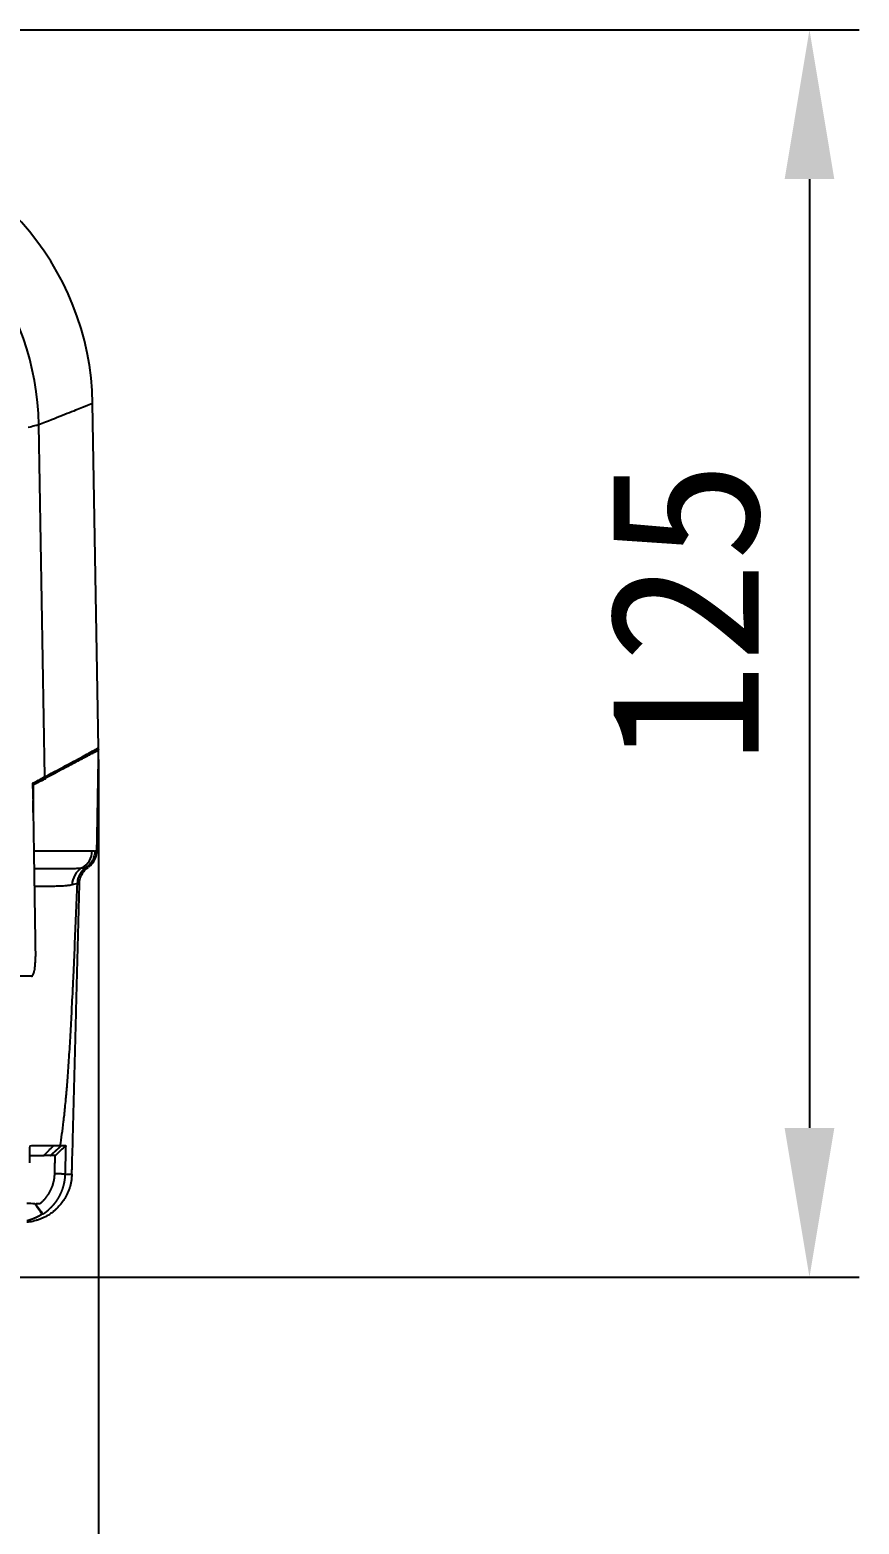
# Model space of a CAD drawing. Extents: x 86520 to 160660, y -2551 to 2752.
# Drawn here: x 90889.4 to 90972.9, y 1524 to 1674.2 of the extents above; entities that cross this region are included whole.
import ezdxf

# ---------------------------------------------------------------- set-up
doc = ezdxf.new("R2010")
doc.units = 0
doc.header["$LTSCALE"] = 10
doc.header["$MEASUREMENT"] = 0
doc.layers.get('DEFPOINTS').update_dxf_attribs({"linetype": 'CONTINUOUS'})
doc.layers.add('1', color=7, linetype='CONTINUOUS')
doc.dimstyles.new('경보기_스탈', dxfattribs={"dimtxt": 3.15, "dimasz": 2.5, "dimexe": 1, "dimexo": 1, "dimgap": 1, "dimtad": 1, "dimtoh": 1, "dimdec": 3, "dimzin": 1, "dimtxsty": 'STANDARD', "dimcen": 0, "dimclrd": 2, "dimclre": 2, "dimclrt": 4, "dimazin": 3, "dimtp": 0.1, "dimtm": 0.1, "dimtfac": 1, "dimtdec": 3, "dimtmove": 0, "dimatfit": 3})

# ---------------------------------------------------------------- blocks, each defined once
blk = doc.blocks.new('*D454')
at = {"layer": '1', "color": 1, "linetype": 'CONTINUOUS'}
for p, q in [((90863.19, 1674.18), (90972.88, 1674.18)), ((90967.88, 1659.18), (90967.88, 1563.79)), ((90876.83, 1548.79), (90972.88, 1548.79))]:
    blk.add_line(p, q, dxfattribs=at)
for points in [[(90965.38, 1659.18), (90970.38, 1659.18), (90967.88, 1674.18)], [(90965.38, 1563.79), (90970.38, 1563.79), (90967.88, 1548.79)]]:
    blk.add_solid(points, dxfattribs=at)
at = {"layer": 'DEFPOINTS', "color": 0, "linetype": 'CONTINUOUS'}
for p in [(90862.19, 1674.18), (90875.83, 1548.79), (90967.88, 1548.79)]:
    blk.add_point(p, dxfattribs=at)
at = {"layer": '1', "color": 2, "linetype": 'CONTINUOUS', "insert": (90955.38, 1615.62), "char_height": 15, "attachment_point": 5, "rotation": 90}
blk.add_mtext('125', dxfattribs=at)
blk = doc.blocks.new('*D456')
at = {"layer": '1', "color": 1, "linetype": 'CONTINUOUS'}
for p, q in [((90896.35, 1600.83), (90896.35, 1457.62)), ((90358.16, 1582.35), (90358.16, 1457.62)), ((90881.35, 1462.62), (90373.16, 1462.62))]:
    blk.add_line(p, q, dxfattribs=at)
for points in [[(90373.16, 1465.12), (90373.16, 1460.12), (90358.16, 1462.62)], [(90881.35, 1465.12), (90881.35, 1460.12), (90896.35, 1462.62)]]:
    blk.add_solid(points, dxfattribs=at)
at = {"layer": 'DEFPOINTS', "color": 0, "linetype": 'CONTINUOUS'}
for p in [(90896.35, 1601.83), (90358.16, 1583.35), (90358.16, 1462.62)]:
    blk.add_point(p, dxfattribs=at)
at = {"layer": '1', "color": 2, "linetype": 'CONTINUOUS', "insert": (90630.88, 1475.12), "char_height": 15, "attachment_point": 5}
blk.add_mtext('539', dxfattribs=at)

msp = doc.modelspace()

# ---------------------------------------------------------------- linework, layer by layer
at = {"layer": '1', "color": 7, "linetype": 'CONTINUOUS'}
for p, q in [((90896.3517, 1602.0123), (90895.7478, 1636.6138)), ((90890.9527, 1599.0964), (90890.3373, 1634.4737)), ((90890.9563, 1598.8914), (90890.9559, 1598.9119)), ((90889.5945, 1579.0566), (90885.7208, 1579.0566)), ((90893.713, 1561.2559), (90893.7226, 1561.2577))]:
    msp.add_line(p, q, dxfattribs=at)
for centre, radius, start, end in [((90867.7519, 1636.1312), 28, 0.989859, 82.8529), ((90896.0517, 1602.0097), 0.3, 330.300471, 0.39336)]:
    msp.add_arc(centre, radius, start, end, dxfattribs=at)
for centre, major_axis, ratio, start_param, end_param in [((90862.4398, 1633.985), (-10.489, 25.9611), 0.995979, 4.34727708, 5.59881152), ((90893.6953, 1591.6739), (0, 2), 0.999695, 3.66156916, 4.69494101), ((90895.6821, 1588.2026), (0.418, -1.9558), 0.999189, 3.45111381, 4.49326181)]:
    msp.add_ellipse(centre, major_axis=major_axis, ratio=ratio, start_param=start_param, end_param=end_param, dxfattribs=at)
for points, degree, knots in [([(90895.7477, 1636.6199), (90895.7475, 1636.6198), (90895.5222, 1636.5305), (90894.5091, 1636.1286), (90892.8188, 1635.4581), (90891.2401, 1634.8318), (90890.3373, 1634.4737)], 3, [0, 0, 0, 0, 0.2496874, 0.4997916, 0.7498958, 1, 1, 1, 1]), ([(90890.9527, 1599.0964), (90891.8549, 1599.5749), (90892.6434, 1599.9976), (90893.9941, 1600.726), (90894.5564, 1601.0318), (90895.4553, 1601.5223), (90896.1276, 1601.8913), (90896.3515, 1602.0148), (90896.3517, 1602.0149)], 3, [0, 0, 0, 0, 0.25023158, 0.25023158, 0.50046316, 0.50046316, 0.75069474, 1, 1, 1, 1]), ([(90896.3548, 1601.8342), (90896.355, 1601.8343), (90896.2278, 1601.7641), (90895.635, 1601.4378), (90894.95, 1601.0628), (90894.5369, 1600.8379)], 3, [0, 0, 0, 0, 0.31907868, 0.65953934, 1, 1, 1, 1]), ([(90894.5369, 1600.8379), (90894.7435, 1600.9441), (90894.9326, 1601.0393), (90895.2753, 1601.2159), (90895.4291, 1601.2977), (90895.7013, 1601.4462), (90895.9383, 1601.5797), (90896.1049, 1601.6781), (90896.2936, 1601.7906), (90896.3551, 1601.8284), (90896.3549, 1601.8301)], 3, [0, 0, 0, 0, 0.17031054, 0.17031054, 0.34062108, 0.34062108, 0.51093162, 0.68124216, 0.68124216, 1, 1, 1, 1]), ([(90894.5369, 1600.8379), (90894.324, 1600.7218), (90894.0924, 1600.5959), (90893.5922, 1600.3248), (90893.3236, 1600.1797), (90892.7496, 1599.8705), (90892.3675, 1599.6653), (90891.9535, 1599.4438), (90891.7853, 1599.3539), (90891.6998, 1599.3082), (90891.4403, 1599.1697), (90891.2631, 1599.0752), (90891.0843, 1598.9801)], 3, [0, 0, 0, 0, 0.25, 0.25, 0.5, 0.5, 0.75, 0.8125, 0.8125, 0.875, 0.875, 1, 1, 1, 1]), ([(90894.5529, 1600.8466), (90894.1599, 1600.6325), (90893.6963, 1600.3808), (90893.1417, 1600.0817), (90893.1215, 1600.0708), (90893.1012, 1600.0599)], 3, [0, 0, 0, 0, 0.96374695, 0.96374695, 1, 1, 1, 1]), ([(90890.4769, 1598.6579), (90890.4206, 1598.6281), (90890.2405, 1598.5329), (90890.0247, 1598.4189), (90889.8653, 1598.3349)], 3, [0, 0, 0, 0, 0.33443935, 1, 1, 1, 1]), ([(90890.4978, 1598.669), (90890.5215, 1598.6805), (90890.5447, 1598.6915), (90890.5898, 1598.7121), (90890.6118, 1598.7218), (90890.6761, 1598.7499), (90890.7167, 1598.7673), (90890.774, 1598.7959), (90890.8017, 1598.8107), (90890.8281, 1598.8271), (90890.8454, 1598.8386), (90890.8539, 1598.8445), (90890.879, 1598.8627), (90890.8951, 1598.8747), (90890.9264, 1598.8908), (90890.9415, 1598.895), (90890.9563, 1598.8914)], 3, [0, 0, 0, 0, 0.125, 0.125, 0.25, 0.25, 0.5, 0.5, 0.625, 0.6875, 0.6875, 0.75, 0.75, 0.875, 0.875, 1, 1, 1, 1]), ([(90890.9563, 1598.8914), (90890.9781, 1598.8859), (90890.9996, 1598.899), (90891.0315, 1598.9272), (90891.0421, 1598.9381), (90891.0632, 1598.9595), (90891.0738, 1598.97), (90891.0843, 1598.9801)], 3, [0, 0, 0, 0, 0.5, 0.5, 0.75, 0.75, 1, 1, 1, 1]), ([(90889.853, 1591.6395), (90889.9835, 1591.6395), (90890.1035, 1591.6394), (90890.2909, 1591.6393), (90890.3633, 1591.6393), (90890.4982, 1591.6392), (90890.5606, 1591.6392), (90890.6462, 1591.6392), (90890.6735, 1591.6392), (90890.7252, 1591.6391), (90890.7497, 1591.6391), (90890.8197, 1591.6391), (90890.8621, 1591.6391), (90890.9246, 1591.6391), (90890.9453, 1591.6391), (90890.9867, 1591.6391), (90891.0487, 1591.6391), (90891.2754, 1591.6391), (90891.4781, 1591.6391), (90891.7937, 1591.6391), (90891.9471, 1591.6391), (90892.3939, 1591.6391), (90892.6743, 1591.639), (90893.203, 1591.639), (90893.4514, 1591.639), (90893.9162, 1591.639), (90894.2408, 1591.639), (90894.5289, 1591.639), (90894.7129, 1591.639), (90894.8008, 1591.639), (90895.22, 1591.639), (90895.4898, 1591.639), (90895.6944, 1591.639)], 3, [0, 0, 0, 0, 0.02232876, 0.02232876, 0.03809766, 0.03809766, 0.05386655, 0.05386655, 0.06175099, 0.06175099, 0.06963544, 0.06963544, 0.08540433, 0.08540433, 0.09328877, 0.09328877, 0.10117322, 0.11694211, 0.18001767, 0.18001767, 0.24309324, 0.24309324, 0.36924436, 0.36924436, 0.49539549, 0.49539549, 0.62154662, 0.68462218, 0.68462218, 0.74769775, 0.74769775, 1, 1, 1, 1]), ([(90895.9829, 1591.6201), (90895.9822, 1591.5805), (90895.9799, 1591.5312), (90895.9757, 1591.482), (90895.9744, 1591.4673), (90895.9739, 1591.4624), (90895.9729, 1591.4524), (90895.9703, 1591.4275), (90895.9673, 1591.4028), (90895.9538, 1591.3041), (90895.9229, 1591.1488), (90895.8739, 1590.9982), (90895.8376, 1590.9056), (90895.83, 1590.8871), (90895.8143, 1590.8504), (90895.8062, 1590.8321), (90895.781, 1590.7777), (90895.7631, 1590.7421), (90895.7067, 1590.6373), (90895.6237, 1590.5028), (90895.5252, 1590.3787), (90895.4453, 1590.2897), (90895.4176, 1590.2606), (90895.3609, 1590.2046), (90895.3318, 1590.1775), (90895.2425, 1590.0992), (90895.1802, 1590.0507), (90895.115, 1590.006)], 3, [0, 0, 0, 0, 0.0625, 0.078125, 0.078125, 0.0859375, 0.0859375, 0.09375, 0.125, 0.125, 0.25, 0.375, 0.375, 0.40625, 0.40625, 0.4375, 0.4375, 0.5, 0.5, 0.625, 0.75, 0.75, 0.8125, 0.8125, 0.875, 0.875, 1, 1, 1, 1]), ([(90895.2758, 1590.0125), (90895.3847, 1590.0719), (90895.6529, 1590.2568), (90895.9591, 1590.6915), (90896.1499, 1591.1836), (90896.1636, 1591.4946), (90896.1563, 1591.6182)], 3, [0, 0, 0, 0, 0.19000852, 0.51231167, 0.81090106, 1, 1, 1, 1]), ([(90895.6944, 1591.639), (90895.7533, 1591.639), (90895.8068, 1591.6381), (90895.903, 1591.6325), (90895.9457, 1591.6279), (90895.9829, 1591.6201)], 3, [0, 0, 0, 0, 0.5, 0.5, 1, 1, 1, 1]), ([(90895.9829, 1591.6201), (90896.0475, 1591.6198), (90896.096, 1591.6196), (90896.1606, 1591.6193), (90896.1767, 1591.6191), (90896.1766, 1591.6187), (90896.1118, 1591.6186), (90895.9823, 1591.6186)], 3, [0, 0, 0, 0, 0.25, 0.25, 0.5, 0.5, 1, 1, 1, 1]), ([(90889.8375, 1589.8628), (90889.8488, 1589.8629), (90889.902, 1589.8632), (90890.037, 1589.8633), (90890.1984, 1589.8623), (90890.3185, 1589.862), (90890.3985, 1589.862), (90890.4384, 1589.862), (90890.636, 1589.862), (90890.7897, 1589.862), (90891.2377, 1589.8622), (90891.5192, 1589.8625), (90892.0508, 1589.8634), (90892.3009, 1589.8641), (90892.7712, 1589.8664), (90892.9914, 1589.868), (90893.403, 1589.8732), (90893.5944, 1589.8767), (90893.95, 1589.8866), (90894.114, 1589.8929), (90894.284, 1589.9023), (90894.3027, 1589.9034), (90894.3396, 1589.9056), (90894.3579, 1589.9068), (90894.4123, 1589.9104), (90894.448, 1589.9131), (90894.5538, 1589.9222), (90894.6223, 1589.9295), (90894.6887, 1589.9382)], 3, [0, 0, 0, 0, 0.00469711, 0.02215856, 0.05708147, 0.07454293, 0.07454293, 0.09200438, 0.09200438, 0.1618502, 0.1618502, 0.30154183, 0.30154183, 0.44123347, 0.44123347, 0.5809251, 0.5809251, 0.72061673, 0.72061673, 0.86030837, 0.86030837, 0.87776982, 0.87776982, 0.89523127, 0.89523127, 0.93015418, 0.93015418, 1, 1, 1, 1]), ([(90895.1032, 1589.9983), (90895.094, 1589.9926), (90895.0838, 1589.9861), (90895.0604, 1589.9707), (90895.0473, 1589.9619), (90895.017, 1589.9406), (90894.9999, 1589.9282), (90894.9697, 1589.9053), (90894.9588, 1589.8968), (90894.936, 1589.8786), (90894.924, 1589.8688), (90894.8861, 1589.837), (90894.8584, 1589.8127), (90894.8215, 1589.7778), (90894.814, 1589.7706), (90894.799, 1589.756), (90894.7915, 1589.7485), (90894.7689, 1589.7257), (90894.7386, 1589.6941), (90894.7083, 1589.6604), (90894.6782, 1589.6256), (90894.6632, 1589.6076), (90894.619, 1589.5528), (90894.5908, 1589.5151), (90894.537, 1589.4375), (90894.5113, 1589.3976), (90894.4629, 1589.3158), (90894.44, 1589.2739), (90894.3972, 1589.1881), (90894.3773, 1589.1443), (90894.3496, 1589.0771), (90894.3407, 1589.0544), (90894.3239, 1589.0087), (90894.3158, 1588.9857), (90894.278, 1588.8705), (90894.2547, 1588.7769), (90894.2216, 1588.5869), (90894.2119, 1588.4905), (90894.2093, 1588.3927)], 3, [0, 0, 0, 0, 0.0625, 0.0625, 0.125, 0.125, 0.1875, 0.1875, 0.21875, 0.21875, 0.25, 0.25, 0.3125, 0.3125, 0.328125, 0.328125, 0.34375, 0.34375, 0.375, 0.40625, 0.40625, 0.4375, 0.4375, 0.5, 0.5, 0.5625, 0.5625, 0.625, 0.625, 0.6875, 0.6875, 0.71875, 0.71875, 0.75, 0.75, 0.875, 0.875, 1, 1, 1, 1]), ([(90894.4331, 1588.3981), (90894.431, 1588.4155), (90894.409, 1588.6329), (90894.5247, 1589.0227), (90894.7579, 1589.4857), (90895.0319, 1589.7992), (90895.2194, 1589.9384), (90895.295, 1589.9859)], 3, [0, 0, 0, 0, 0.0276166, 0.3473407, 0.61801239, 0.85527402, 1, 1, 1, 1]), ([(90894.6887, 1589.9382), (90894.7651, 1589.9483), (90894.8389, 1589.9593), (90894.981, 1589.9823), (90895.0494, 1589.9943), (90895.115, 1590.006)], 3, [0, 0, 0, 0, 0.5, 0.5, 1, 1, 1, 1]), ([(90895.115, 1590.006), (90895.1143, 1590.0055), (90895.1137, 1590.0051), (90895.1127, 1590.0044), (90895.1123, 1590.0041), (90895.1111, 1590.0033), (90895.1105, 1590.0029), (90895.1088, 1590.0019), (90895.108, 1590.0013), (90895.1056, 1589.9998), (90895.1043, 1589.999), (90895.1032, 1589.9983)], 3, [0, 0, 0, 0, 0.0625, 0.0625, 0.125, 0.125, 0.25, 0.25, 0.5, 0.5, 1, 1, 1, 1]), ([(90895.1032, 1589.9983), (90895.1688, 1589.9986), (90895.2181, 1589.9989), (90895.2841, 1589.9994), (90895.3008, 1589.9996), (90895.3011, 1589.9997), (90895.3011, 1589.9997), (90895.3011, 1589.9997)], 3, [0, 0, 0, 0, 0.49896671, 0.49896671, 0.99793341, 0.99793341, 1, 1, 1, 1]), ([(90893.6837, 1588.22), (90893.602, 1588.2026), (90893.5203, 1588.188), (90893.3978, 1588.1698), (90893.357, 1588.1644), (90893.2957, 1588.1572), (90893.2753, 1588.1549), (90893.2341, 1588.1504), (90893.0473, 1588.131), (90892.8484, 1588.1167), (90892.4726, 1588.097), (90892.2737, 1588.09), (90891.8508, 1588.0796), (90891.6269, 1588.0763), (90891.1512, 1588.0717), (90890.8994, 1588.0705), (90890.3939, 1588.0687), (90890.1433, 1588.0681), (90889.8795, 1588.0678)], 3, [0, 0, 0, 0, 0.08486262, 0.08486262, 0.12729394, 0.12729394, 0.14850959, 0.14850959, 0.16972525, 0.3394505, 0.3394505, 0.50917575, 0.50917575, 0.67890099, 0.67890099, 0.84862624, 0.84862624, 1, 1, 1, 1]), ([(90893.687, 1576.2631), (90893.7104, 1576.7304), (90893.7335, 1577.2036), (90893.7794, 1578.1602), (90893.802, 1578.6438), (90893.8694, 1580.1087), (90893.9134, 1581.1043), (90894, 1583.1277), (90894.0425, 1584.1554), (90894.1263, 1586.2385), (90894.1676, 1587.2939), (90894.2083, 1588.3614)], 3, [0, 0, 0, 0, 0.125, 0.125, 0.25, 0.25, 0.5, 0.5, 0.75, 0.75, 1, 1, 1, 1]), ([(90894.2093, 1588.3927), (90894.2091, 1588.387), (90894.209, 1588.3815), (90894.2086, 1588.3709), (90894.2084, 1588.366), (90894.2083, 1588.3614)], 3, [0, 0, 0, 0, 0.5, 0.5, 1, 1, 1, 1]), ([(90894.4259, 1588.3975), (90894.426, 1588.3974), (90894.426, 1588.3974), (90894.4244, 1588.3963), (90894.3521, 1588.3947), (90894.2093, 1588.3927)], 3, [0, 0, 0, 0, 0.02892812, 0.02892812, 1, 1, 1, 1]), ([(90889.5945, 1579.0566), (90889.6243, 1579.0566), (90889.653, 1579.069), (90889.6947, 1579.1057), (90889.7084, 1579.1209), (90889.7285, 1579.1485), (90889.7351, 1579.1584), (90889.7483, 1579.1799), (90889.7548, 1579.1914), (90889.7866, 1579.2523), (90889.8103, 1579.312), (90889.8433, 1579.4181), (90889.8539, 1579.4562), (90889.8665, 1579.5074), (90889.8691, 1579.5179), (90889.874, 1579.539), (90889.8813, 1579.5711), (90889.8882, 1579.6044), (90889.9107, 1579.7181), (90889.9264, 1579.8175), (90889.9432, 1579.9525), (90889.9464, 1579.98), (90889.951, 1580.0221), (90889.9525, 1580.0363), (90889.9554, 1580.0649), (90889.9625, 1580.1365), (90889.9685, 1580.2101), (90889.9811, 1580.3903), (90889.987, 1580.5152), (90889.991, 1580.6775), (90889.9916, 1580.7101), (90889.9926, 1580.7754), (90889.9929, 1580.8082), (90889.9933, 1580.9067), (90889.9929, 1580.9728), (90889.9919, 1581.0391)], 3, [0, 0, 0, 0, 0.125, 0.125, 0.1875, 0.1875, 0.21875, 0.21875, 0.25, 0.25, 0.375, 0.375, 0.4375, 0.4375, 0.453125, 0.453125, 0.46875, 0.5, 0.5, 0.625, 0.625, 0.65625, 0.65625, 0.671875, 0.671875, 0.6875, 0.75, 0.75, 0.875, 0.875, 0.90625, 0.90625, 0.9375, 0.9375, 1, 1, 1, 1]), ([(90892.4889, 1562.0366), (90892.5465, 1562.3818), (90892.6031, 1562.7529), (90892.7142, 1563.5482), (90892.7687, 1563.9724), (90892.8757, 1564.875), (90892.9283, 1565.3535), (90893.0058, 1566.1122), (90893.0442, 1566.5019), (90893.0822, 1566.907), (90893.101, 1567.1122), (90893.1073, 1567.1809), (90893.1199, 1567.3195), (90893.1261, 1567.3898), (90893.1355, 1567.4967), (90893.1386, 1567.5326), (90893.1449, 1567.6048), (90893.1543, 1567.7137), (90893.176, 1567.972), (90893.1944, 1568.2003), (90893.2311, 1568.6658), (90893.2553, 1568.9879), (90893.3032, 1569.6531), (90893.3269, 1569.9963), (90893.3738, 1570.7018), (90893.397, 1571.0641), (90893.443, 1571.8061), (90893.4658, 1572.1859), (90893.511, 1572.9614), (90893.5334, 1573.3571), (90893.6001, 1574.5665), (90893.6438, 1575.4022), (90893.687, 1576.2631)], 3, [0, 0, 0, 0, 0.125, 0.125, 0.25, 0.25, 0.375, 0.375, 0.4375, 0.46875, 0.46875, 0.484375, 0.484375, 0.5, 0.5, 0.5078125, 0.5078125, 0.515625, 0.53125, 0.5625, 0.5625, 0.625, 0.625, 0.6875, 0.6875, 0.75, 0.75, 0.8125, 0.8125, 0.875, 0.875, 1, 1, 1, 1]), ([(90889.4458, 1562.0101), (90889.6825, 1562.0118), (90889.9089, 1562.0136), (90890.3423, 1562.017), (90890.9635, 1562.0222), (90891.504, 1562.0275), (90891.8338, 1562.0309)], 3, [0, 0, 0, 0, 0.25, 0.25, 0.5, 1, 1, 1, 1]), ([(90891.4796, 1561.01), (90891.4904, 1561.0196), (90891.512, 1561.0386), (90891.5446, 1561.0673), (90891.5771, 1561.096), (90891.6096, 1561.1247), (90891.6421, 1561.1534), (90891.6745, 1561.1822), (90891.7069, 1561.2109), (90891.7393, 1561.2397), (90891.7717, 1561.2685), (90891.8041, 1561.2973), (90891.8364, 1561.3261), (90891.8688, 1561.3549), (90891.9011, 1561.3837), (90891.9333, 1561.4125), (90891.9656, 1561.4414), (90891.9978, 1561.4702), (90892.0301, 1561.4991), (90892.0623, 1561.5279), (90892.0945, 1561.5568), (90892.1266, 1561.5857), (90892.1588, 1561.6146), (90892.1909, 1561.6436), (90892.223, 1561.6725), (90892.2551, 1561.7014), (90892.2871, 1561.7304), (90892.3192, 1561.7594), (90892.3512, 1561.7884), (90892.3832, 1561.8173), (90892.4152, 1561.8464), (90892.4472, 1561.8754), (90892.4791, 1561.9044), (90892.511, 1561.9334), (90892.543, 1561.9625), (90892.5748, 1561.9915), (90892.5962, 1562.011), (90892.6068, 1562.0207)], 3, [0, 0, 0, 0, 0.03178034, 0.06336895, 0.09476605, 0.12597185, 0.15698659, 0.18781047, 0.21844374, 0.2488867, 0.27913981, 0.30920335, 0.33907756, 0.3687627, 0.39825902, 0.42756679, 0.45668627, 0.48561773, 0.51436146, 0.54291773, 0.57128685, 0.59946909, 0.62746477, 0.6552742, 0.68289769, 0.71033555, 0.73758812, 0.76465573, 0.79153873, 0.81823746, 0.84475228, 0.87108355, 0.89723164, 0.92319694, 0.94897984, 0.97458072, 1, 1, 1, 1]), ([(90893.6589, 1559.1563), (90893.6632, 1559.3233), (90893.6676, 1559.4904), (90893.6856, 1560.1902), (90893.6993, 1560.7231), (90893.713, 1561.2559)], 3, [0, 0, 0, 0, 0.23865368, 0.23865368, 1, 1, 1, 1]), ([(90890.4777, 1556.2059), (90890.9483, 1556.5909), (90891.2995, 1557.1331), (90891.919, 1558.0893), (90891.9342, 1559.1787)], 2, [0, 0, 0, 0.36262603, 0.36262603, 1, 1, 1]), ([(90893.6589, 1559.1563), (90893.6559, 1559.038), (90893.6487, 1558.921), (90893.6265, 1558.6897), (90893.5964, 1558.461), (90893.5512, 1558.2373), (90893.5118, 1558.0714), (90893.4907, 1557.9889), (90893.4676, 1557.9071), (90893.4517, 1557.8527), (90893.4435, 1557.8256), (90893.4017, 1557.6908), (90893.3651, 1557.5857), (90893.2862, 1557.3808), (90893.2015, 1557.1811), (90893.1061, 1556.991), (90893.0308, 1556.8519), (90893.005, 1556.8061), (90892.9523, 1556.7157), (90892.9252, 1556.6709), (90892.7879, 1556.4515), (90892.6707, 1556.2885), (90892.4241, 1555.9836), (90892.2947, 1555.8418), (90892.0921, 1555.6434), (90892.0232, 1555.5796), (90891.9178, 1555.4875), (90891.8823, 1555.4573), (90891.8108, 1555.3982), (90891.7749, 1555.3694), (90891.5939, 1555.2281), (90891.4454, 1555.125), (90891.2937, 1555.0312)], 3, [0, 0, 0, 0, 0.0625, 0.0625, 0.125, 0.1875, 0.1875, 0.21875, 0.234375, 0.234375, 0.25, 0.25, 0.3125, 0.3125, 0.375, 0.4375, 0.4375, 0.46875, 0.46875, 0.5, 0.5, 0.625, 0.625, 0.75, 0.75, 0.8125, 0.8125, 0.84375, 0.84375, 0.875, 0.875, 1, 1, 1, 1]), ([(90892.9658, 1559.1521), (90892.9654, 1559.1397), (90892.9647, 1559.1149), (90892.9634, 1559.0777), (90892.9617, 1559.0405), (90892.9598, 1559.0032), (90892.9576, 1558.9658), (90892.9551, 1558.9284), (90892.9523, 1558.8909), (90892.9492, 1558.8535), (90892.9459, 1558.8159), (90892.9422, 1558.7783), (90892.9383, 1558.7407), (90892.9341, 1558.7031), (90892.9296, 1558.6654), (90892.9248, 1558.6277), (90892.9196, 1558.59), (90892.9142, 1558.5522), (90892.9085, 1558.5144), (90892.9025, 1558.4766), (90892.8962, 1558.4388), (90892.8896, 1558.401), (90892.8827, 1558.3631), (90892.8755, 1558.3253), (90892.868, 1558.2874), (90892.8602, 1558.2495), (90892.852, 1558.2117), (90892.8436, 1558.1738), (90892.8348, 1558.1359), (90892.8258, 1558.0981), (90892.8164, 1558.0602), (90892.8067, 1558.0224), (90892.7967, 1557.9845), (90892.7864, 1557.9467), (90892.7758, 1557.9089), (90892.7649, 1557.8712), (90892.7536, 1557.8334), (90892.7421, 1557.7957), (90892.7302, 1557.758), (90892.718, 1557.7203), (90892.7055, 1557.6827), (90892.6926, 1557.6451), (90892.6795, 1557.6076), (90892.666, 1557.5701), (90892.6522, 1557.5326), (90892.6381, 1557.4952), (90892.6236, 1557.4579), (90892.6089, 1557.4206), (90892.5938, 1557.3834), (90892.5784, 1557.3462), (90892.5626, 1557.3091), (90892.5465, 1557.2721), (90892.5302, 1557.2351), (90892.5134, 1557.1982), (90892.4964, 1557.1614), (90892.479, 1557.1246), (90892.4613, 1557.088), (90892.4433, 1557.0514), (90892.4249, 1557.0149), (90892.4063, 1556.9786), (90892.3873, 1556.9423), (90892.3679, 1556.9061), (90892.3483, 1556.87), (90892.3283, 1556.834), (90892.308, 1556.7982), (90892.2873, 1556.7624), (90892.2663, 1556.7268), (90892.245, 1556.6912), (90892.2234, 1556.6558), (90892.2014, 1556.6205), (90892.1792, 1556.5854), (90892.1565, 1556.5504), (90892.1336, 1556.5155), (90892.1103, 1556.4808), (90892.0867, 1556.4462), (90892.0628, 1556.4117), (90892.0386, 1556.3774), (90892.014, 1556.3432), (90891.9891, 1556.3092), (90891.9639, 1556.2754), (90891.9383, 1556.2417), (90891.9124, 1556.2082), (90891.8862, 1556.1748), (90891.8597, 1556.1417), (90891.8329, 1556.1087), (90891.8057, 1556.0758), (90891.7782, 1556.0432), (90891.7504, 1556.0108), (90891.7223, 1555.9785), (90891.6938, 1555.9464), (90891.6651, 1555.9146), (90891.636, 1555.8829), (90891.6066, 1555.8514), (90891.5769, 1555.8202), (90891.5469, 1555.7891), (90891.5165, 1555.7583), (90891.4859, 1555.7276), (90891.4652, 1555.7074), (90891.4549, 1555.6973)], 3, [0, 0, 0, 0, 0.0096113, 0.01923953, 0.0288847, 0.03854681, 0.04822586, 0.05792185, 0.06763477, 0.07736464, 0.08711145, 0.0968752, 0.1066559, 0.11645354, 0.12626812, 0.13609965, 0.14594812, 0.15581354, 0.1656959, 0.17559522, 0.18551148, 0.19544468, 0.20539484, 0.21536194, 0.225346, 0.23534701, 0.24536496, 0.25539987, 0.26545174, 0.27552055, 0.28560632, 0.29570904, 0.30582872, 0.31596535, 0.32611893, 0.33628948, 0.34647698, 0.35668144, 0.36690285, 0.37714123, 0.38739656, 0.39766885, 0.4079581, 0.41826432, 0.42858749, 0.43892763, 0.44928472, 0.45965878, 0.47004981, 0.4804578, 0.49088275, 0.50132466, 0.51178354, 0.52225939, 0.53275221, 0.54326199, 0.55378873, 0.56433245, 0.57489313, 0.58547078, 0.59606541, 0.606677, 0.61730556, 0.62795109, 0.63861359, 0.64929307, 0.65998951, 0.67070293, 0.68143333, 0.69218069, 0.70294503, 0.71372635, 0.72452464, 0.7353399, 0.74617214, 0.75702136, 0.76788755, 0.77877072, 0.78967087, 0.80058799, 0.8115221, 0.82247318, 0.83344124, 0.84442629, 0.85542831, 0.86644731, 0.8774833, 0.88853626, 0.89960621, 0.91069314, 0.92179706, 0.93291795, 0.94405583, 0.9552107, 0.96638254, 0.97757138, 0.9887772, 1, 1, 1, 1]), ([(90892.9658, 1559.1521), (90893.0694, 1559.1528), (90893.1616, 1559.1535), (90893.323, 1559.1546), (90893.3923, 1559.1551), (90893.5656, 1559.1561), (90893.6352, 1559.1564), (90893.6589, 1559.1563)], 3, [0, 0, 0, 0, 0.25, 0.25, 0.5, 0.5, 1, 1, 1, 1]), ([(90891.2937, 1555.0312), (90891.1014, 1554.9125), (90890.9016, 1554.807), (90890.5905, 1554.669), (90890.4849, 1554.6264), (90890.3235, 1554.5677), (90890.2694, 1554.5491), (90890.1611, 1554.5138), (90890.1067, 1554.4971), (90889.834, 1554.4185), (90889.6131, 1554.3708), (90889.3041, 1554.3257), (90889.2183, 1554.3154), (90889.1321, 1554.3073)], 3, [0, 0, 0, 0, 0.29567759, 0.29567759, 0.44351638, 0.44351638, 0.51743578, 0.51743578, 0.59135518, 0.59135518, 0.88703276, 0.88703276, 1, 1, 1, 1]), ([(90890.6653, 1555.1243), (90890.6557, 1555.1181), (90890.6366, 1555.1059), (90890.6078, 1555.0877), (90890.5791, 1555.0699), (90890.5505, 1555.0524), (90890.5219, 1555.0351), (90890.4935, 1555.0182), (90890.4651, 1555.0015), (90890.4368, 1554.9851), (90890.4086, 1554.969), (90890.3805, 1554.9532), (90890.3524, 1554.9377), (90890.3245, 1554.9224), (90890.2967, 1554.9074), (90890.269, 1554.8927), (90890.2414, 1554.8783), (90890.2139, 1554.8641), (90890.1865, 1554.8501), (90890.1593, 1554.8365), (90890.1321, 1554.823), (90890.1051, 1554.8099), (90890.0782, 1554.7969), (90890.0514, 1554.7843), (90890.0248, 1554.7718), (90889.9983, 1554.7596), (90889.9719, 1554.7477), (90889.9457, 1554.736), (90889.9196, 1554.7245), (90889.8937, 1554.7132), (90889.8679, 1554.7022), (90889.8422, 1554.6913), (90889.8167, 1554.6807), (90889.7913, 1554.6703), (90889.7661, 1554.6602), (90889.7411, 1554.6502), (90889.7162, 1554.6405), (90889.6914, 1554.6309), (90889.6669, 1554.6216), (90889.6424, 1554.6124), (90889.6182, 1554.6035), (90889.5941, 1554.5947), (90889.5702, 1554.5861), (90889.5464, 1554.5777), (90889.5229, 1554.5695), (90889.4995, 1554.5615), (90889.4762, 1554.5537), (90889.4532, 1554.546), (90889.4303, 1554.5386), (90889.4076, 1554.5312), (90889.3851, 1554.5241), (90889.3627, 1554.5171), (90889.3406, 1554.5103), (90889.3186, 1554.5036), (90889.2968, 1554.4971), (90889.2752, 1554.4908), (90889.2538, 1554.4846), (90889.2326, 1554.4786), (90889.2115, 1554.4727), (90889.1907, 1554.4669), (90889.17, 1554.4613), (90889.1508, 1554.4562), (90889.1384, 1554.4529), (90889.1328, 1554.4515)], 3, [0, 0, 0, 0, 0.02057424, 0.04101022, 0.06130794, 0.08146741, 0.10148862, 0.12137158, 0.14111631, 0.16072279, 0.18019104, 0.19952105, 0.21871284, 0.23776641, 0.25668176, 0.2754589, 0.29409783, 0.31259855, 0.33096107, 0.3491854, 0.36727153, 0.38521948, 0.40302925, 0.42070083, 0.43823424, 0.45562949, 0.47288656, 0.49000548, 0.50698624, 0.52382886, 0.54053332, 0.55709964, 0.57352783, 0.58981789, 0.60596981, 0.62198362, 0.63785931, 0.65359688, 0.66919635, 0.68465772, 0.69998098, 0.71516616, 0.73021324, 0.74512225, 0.75989317, 0.77452603, 0.78902081, 0.80337754, 0.81759621, 0.83167682, 0.84561939, 0.85942392, 0.87309042, 0.88661888, 0.90000932, 0.91326175, 0.92637616, 0.93935256, 0.95219096, 0.96489137, 0.97745379, 0.98987823, 1, 1, 1, 1])]:
    msp.add_open_spline(points, degree=degree, knots=knots, dxfattribs=at)
for points, degree in [([(90890.3373, 1634.4737), (90890.2267, 1634.4454), (90889.9375, 1634.3714), (90889.5132, 1634.2628), (90889.2673, 1634.1998)], 3), ([(90896.1754, 1591.5445), (90896.2659, 1596.7324), (90896.3565, 1601.9204)], 2), ([(90889.7126, 1598.444), (90890.0023, 1598.5957), (90890.4989, 1598.8567), (90890.8294, 1599.0312), (90890.9527, 1599.0964)], 3), ([(90889.7126, 1598.444), (90889.8057, 1592.6424), (90889.8988, 1586.8407), (90889.9919, 1581.0391)], 3), ([(90890.4978, 1598.669), (90890.3067, 1598.5678), (90890.079, 1598.4474), (90889.8138, 1598.3077)], 3), ([(90890.9559, 1598.9119), (90890.8401, 1598.8504), (90890.6873, 1598.7693), (90890.4978, 1598.669)], 3), ([(90891.0843, 1598.9801), (90891.0418, 1598.9575), (90890.999, 1598.9347), (90890.9559, 1598.9119)], 3), ([(90889.76, 1595.4926), (90889.7779, 1596.431), (90889.7959, 1597.3694), (90889.8138, 1598.3077)], 3), ([(90894.2083, 1588.3614), (90894.0333, 1588.3047), (90893.8585, 1588.2574), (90893.6837, 1588.22)], 3), ([(90893.7225, 1561.2556), (90894.0742, 1574.8265), (90894.4259, 1588.3974)], 2), ([(90889.4308, 1560.2979), (90889.4358, 1560.8686), (90889.4408, 1561.4394), (90889.4458, 1562.0101)], 3), ([(90890.8263, 1561.0043), (90890.1912, 1560.9988), (90889.4415, 1560.9922)], 2), ([(90890.8263, 1561.0043), (90891.8338, 1562.0309)], 1), ([(90891.4796, 1561.01), (90891.1668, 1561.0073), (90890.8263, 1561.0043)], 2), ([(90891.9987, 1561.0146), (90891.7736, 1561.0126), (90891.4796, 1561.01)], 2), ([(90891.8338, 1562.0309), (90892.0667, 1562.0328), (90892.2844, 1562.0347), (90892.4889, 1562.0366)], 3), ([(90891.9342, 1559.1787), (90891.9811, 1561.0144)], 1), ([(90893.0391, 1562.0244), (90892.6923, 1561.6878), (90892.3455, 1561.3512), (90891.9987, 1561.0146)], 3), ([(90892.4889, 1562.0366), (90892.5292, 1562.0315), (90892.5685, 1562.0262), (90892.6068, 1562.0207)], 3), ([(90892.6068, 1562.0207), (90892.7682, 1562.0256), (90892.9122, 1562.0268), (90893.0391, 1562.0244)], 3), ([(90893.0139, 1561.0233), (90892.9977, 1560.3996), (90892.9816, 1559.7759), (90892.9654, 1559.1523)], 3), ([(90893.0391, 1562.0244), (90893.0306, 1561.6907), (90893.0221, 1561.3571), (90893.0135, 1561.0234)], 3), ([(90893.7128, 1561.2466), (90893.7226, 1561.2559)], 1), ([(90892.9658, 1559.1521), (90891.9342, 1559.1787)], 1), ([(90889.1204, 1556.2177), (90889.391, 1556.2153), (90889.6615, 1556.213), (90889.932, 1556.2106)], 3), ([(90889.932, 1556.2106), (90890.1765, 1555.8485), (90890.4209, 1555.4864), (90890.6653, 1555.1243)], 3), ([(90889.9817, 1556.2102), (90890.2323, 1555.8451), (90890.487, 1555.4828), (90890.7458, 1555.1234)], 3), ([(90890.0572, 1556.2095), (90890.1991, 1556.2083), (90890.3386, 1556.2071), (90890.4762, 1556.2059)], 3), ([(90890.7458, 1555.1234), (90890.7198, 1555.1237), (90890.693, 1555.124), (90890.6654, 1555.1243)], 3), ([(90891.4549, 1555.6973), (90891.2367, 1555.4849), (90890.999, 1555.2925), (90890.7458, 1555.1233)], 3)]:
    msp.add_open_spline(points, degree=degree, dxfattribs=at)

# ---------------------------------------------------------------- dimensions: what is measured, and where the dimension line sits
dim = msp.add_linear_dim(base=(90967.8779, 1548.7902), p1=(90862.1893, 1674.1818), p2=(90875.8272, 1548.7902), angle=90, text='125', dimstyle='경보기_스탈', override={"dimtxt": 15, "dimasz": 15, "dimexe": 5, "dimgap": 5, "dimtoh": 0, "dimzin": 9, "dimclrd": 1, "dimclre": 1, "dimclrt": 2, "dimfxl": 0.3}, dxfattribs=at)
dim.commit()
dim.dimension.update_dxf_attribs({"geometry": '*D454', "text_midpoint": (90967.8779, 1615.6183), "dimtype": 160})
dim = msp.add_linear_dim(base=(90358.1583, 1462.6183), p1=(90896.3549, 1601.8301), p2=(90358.1583, 1583.3506), text='539', dimstyle='경보기_스탈', override={"dimtxt": 15, "dimasz": 15, "dimexe": 5, "dimgap": 5, "dimtoh": 0, "dimzin": 9, "dimclrd": 1, "dimclre": 1, "dimclrt": 2, "dimfxl": 0.3}, dxfattribs=at)
dim.commit()
dim.dimension.update_dxf_attribs({"geometry": '*D456', "text_midpoint": (90630.8779, 1462.6183), "dimtype": 160})

doc.saveas('drawing.dxf')
